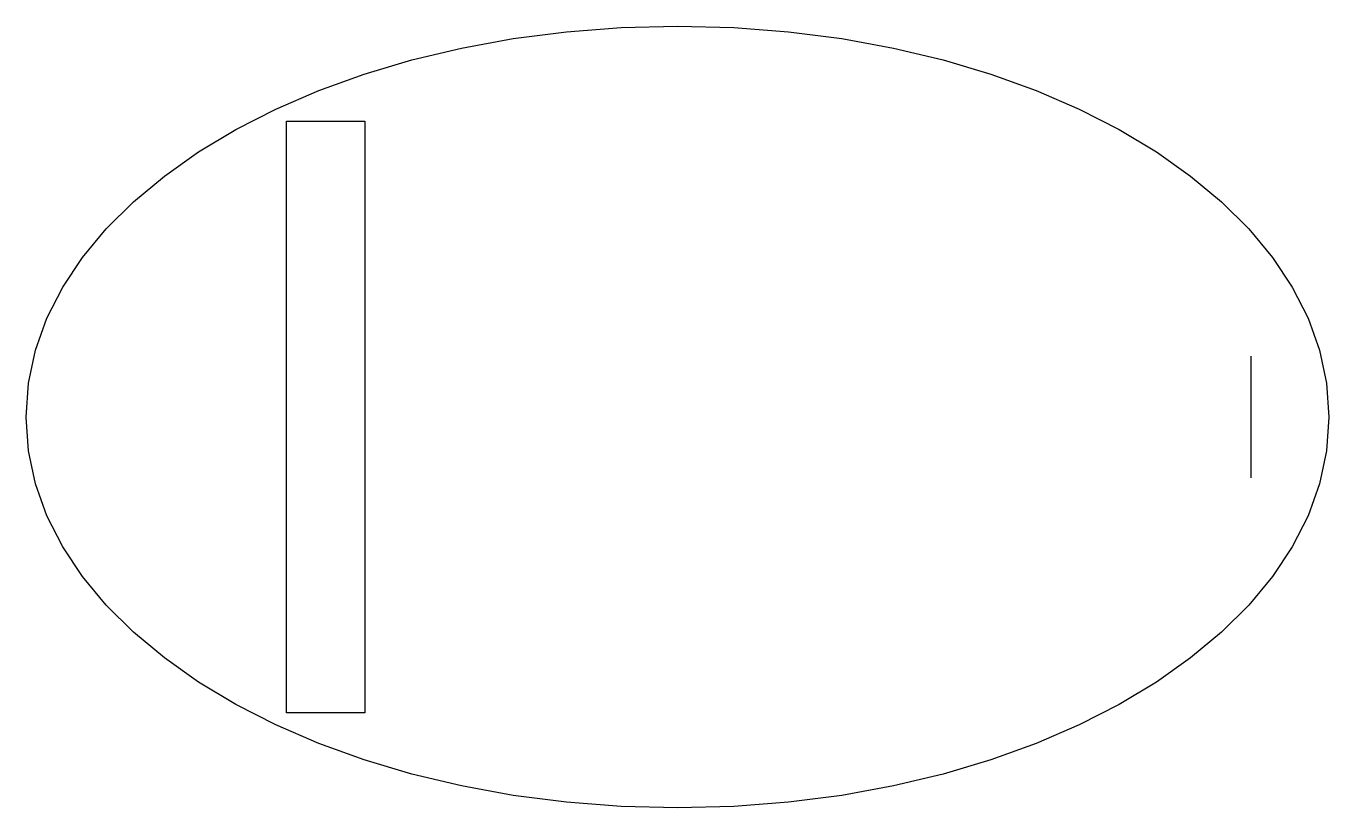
# Model space of a CAD drawing. Header units: millimetres. Extents: x 0 to 100, y 0 to 60.
import ezdxf

# ---------------------------------------------------------------- set-up
doc = ezdxf.new("R2010")
doc.units = ezdxf.units.MM
for name, color, linetype in [('CREASE', 5, 'CONTINUOUS'), ('CUT', 1, 'CONTINUOUS'), ('GLUE', 2, 'CONTINUOUS'), ('HALFCUT', 6, 'CONTINUOUS')]:
    doc.layers.add(name, color=color, linetype=linetype)

msp = doc.modelspace()

# ---------------------------------------------------------------- linework, layer by layer
at = {"layer": 'CREASE'}
msp.add_line((26, 52.696), (26, 7.304), dxfattribs=at)
at = {"layer": 'CUT'}
for points in [[(0, 30), (0.184, 32.589), (0.724, 35.116), (1.607, 37.573), (2.816, 39.951), (4.338, 42.241), (6.157, 44.434), (8.258, 46.52), (10.625, 48.492), (13.245, 50.339), (16.102, 52.053), (19.18, 53.625), (22.466, 55.045), (25.944, 56.306), (29.598, 57.397), (33.415, 58.31), (37.378, 59.036), (41.474, 59.566), (45.686, 59.89), (50, 60)], [(50, 60), (54.314, 59.89), (58.526, 59.566), (62.622, 59.036), (66.585, 58.31), (70.402, 57.397), (74.056, 56.306), (77.534, 55.045), (80.82, 53.625), (83.898, 52.053), (86.755, 50.339), (89.375, 48.492), (91.742, 46.52), (93.843, 44.434), (95.662, 42.241), (97.184, 39.951), (98.393, 37.573), (99.276, 35.116), (99.816, 32.589), (100, 30)], [(50, 0), (45.686, 0.11), (41.474, 0.434), (37.378, 0.964), (33.415, 1.69), (29.598, 2.603), (25.944, 3.694), (22.466, 4.955), (19.18, 6.375), (16.102, 7.947), (13.245, 9.661), (10.625, 11.508), (8.258, 13.48), (6.157, 15.566), (4.338, 17.759), (2.816, 20.049), (1.607, 22.427), (0.724, 24.884), (0.184, 27.411), (0, 30)], [(100, 30), (99.816, 27.411), (99.276, 24.884), (98.393, 22.427), (97.184, 20.049), (95.662, 17.759), (93.843, 15.566), (91.742, 13.48), (89.375, 11.508), (86.755, 9.661), (83.898, 7.947), (80.82, 6.375), (77.534, 4.955), (74.056, 3.694), (70.402, 2.603), (66.585, 1.69), (62.622, 0.964), (58.526, 0.434), (54.314, 0.11), (50, 0)]]:
    msp.add_lwpolyline(points, dxfattribs=at)
at = {"layer": 'GLUE'}
for p, q in [((20, 52.696), (26, 52.696)), ((20, 7.304), (20, 52.696)), ((26, 52.696), (26, 7.304)), ((26, 7.304), (20, 7.304))]:
    msp.add_line(p, q, dxfattribs=at)
at = {"layer": 'HALFCUT'}
msp.add_line((94, 34.656), (94, 25.344), dxfattribs=at)

doc.saveas('drawing.dxf')
